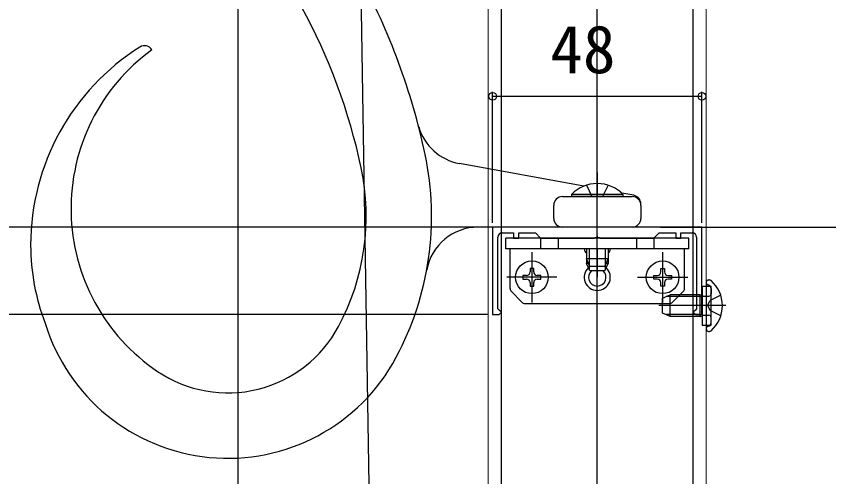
# Model space of a CAD drawing. Units: millimetres, scale not verified. Extents: x -875 to 875, y -1300 to 1293.
# Drawn here: x -731.3 to -544.9, y 124 to 229.6 of the extents above; entities that cross this region are included whole.
import ezdxf
from ezdxf.enums import TextEntityAlignment as Align

# ---------------------------------------------------------------- set-up
doc = ezdxf.new("R2010")
doc.units = ezdxf.units.MM
doc.header["$LTSCALE"] = 8
for name, color, linetype in [('0-3_YKK_11', 7, 'Continuous'), ('0-4_YKK_11E', 7, 'Continuous'), ('0-6_YKK_13', 4, 'Continuous'), ('0-8_YKK_D', 6, 'Continuous'), ('0-A_YSS_K', 3, 'Continuous')]:
    doc.layers.add(name, color=color, linetype=linetype)
doc.layers.add('0-5_YKK_12', color=2, linetype='Continuous', lineweight=18)
doc.styles.add('ＭＳ ゴシック', font='')
doc.styles.get('ＭＳ ゴシック').set_extended_font_data('MS Gothic')

msp = doc.modelspace()

# ---------------------------------------------------------------- linework, layer by layer
at = {"layer": '0-3_YKK_11'}
for points in [[(-574.023, 181.198), (-622.023, 181.198), (-622.023, 161.198), (-620.523, 161.198), (-620.023, 161.698), (-620.523, 162.198), (-620.823, 162.498), (-620.823, 178.898)], [(-575.223, 178.898), (-575.223, 162.498), (-575.523, 162.198), (-576.023, 161.698), (-575.523, 161.198), (-574.023, 161.198), (-574.023, 181.198)], [(-619.823, 179.898), (-617.223, 179.898), (-617.223, 178.698), (-616.023, 178.698), (-616.023, 179.898), (-612.223, 179.898), (-611.023, 178.698), (-598.694, 178.698), (-598.502, 178.841), (-597.544, 178.841), (-597.352, 178.698), (-585.023, 178.698), (-583.823, 179.898), (-580.023, 179.898), (-580.023, 178.698), (-578.823, 178.698), (-578.823, 179.898), (-576.223, 179.898)]]:
    msp.add_lwpolyline(points, dxfattribs=at)
for centre, start, end in [((-619.823, 178.898), 90.00001, 179.99999), ((-576.223, 178.898), 0.00001, 89.99999)]:
    msp.add_arc(centre, 1, start, end, dxfattribs=at)
at = {"layer": '0-4_YKK_11E'}
msp.add_lwpolyline([(-662.501, 868.399), (-643.023, -336.068), (-682.377, -332.789)], dxfattribs=at)
at = {"layer": '0-5_YKK_12'}
msp.add_line((-623.023, 516.198), (-623.023, 121.198), dxfattribs=at)
msp.add_lwpolyline([(-623.023, 121.198), (-573.023, 121.198), (-573.023, 516.198)], dxfattribs=at)
at = {"layer": '0-6_YKK_13'}
for p, q in [((-601.132, 190.588), (-629.624, 195.785)), ((-598.023, 193.698), (-598.023, 188.198)), ((-600.523, 190.809), (-599.25, 188.198)), ((-595.523, 190.809), (-596.797, 188.198)), ((-589.664, 188.497), (-592.424, 189)), ((-592.123, 188.707), (-592.123, 188.198)), ((-606.023, 188.198), (-590.023, 188.198)), ((-592.123, 188.198), (-603.923, 188.198)), ((-588.023, 186.198), (-588.023, 186.529)), ((-608.023, 183.198), (-608.023, 186.198)), ((-588.023, 186.198), (-588.023, 183.198)), ((-606.023, 181.198), (-625.348, 181.198)), ((-590.023, 181.198), (-606.023, 181.198)), ((-598.023, 179.198), (-598.023, 178.698)), ((-577.023, 178.698), (-619.023, 178.698)), ((-619.023, 176.198), (-619.023, 178.698)), ((-611.023, 178.698), (-611.023, 176.198)), ((-607.023, 178.698), (-607.023, 176.198)), ((-589.023, 178.698), (-589.023, 176.198)), ((-585.023, 178.698), (-585.023, 176.198)), ((-577.023, 176.198), (-577.023, 178.698)), ((-577.023, 176.198), (-619.023, 176.198)), ((-618.023, 167.112), (-618.023, 176.198)), ((-613.023, 175.448), (-613.023, 163.948)), ((-613.023, 175.448), (-613.023, 163.948)), ((-600.523, 176.198), (-600.523, 172.898)), ((-600.523, 176.198), (-600.523, 173.898)), ((-599.869, 176.198), (-599.869, 172.507)), ((-598.023, 176.198), (-598.023, 169.698)), ((-596.177, 176.198), (-596.177, 172.507)), ((-583.023, 175.448), (-583.023, 163.948)), ((-578.023, 167.112), (-578.023, 176.198)), ((-599.723, 172.198), (-600.523, 173.898)), ((-596.323, 172.198), (-595.523, 173.898)), ((-600.052, 172.898), (-600.523, 172.898)), ((-599.723, 171.198), (-600.523, 172.898)), ((-599.869, 172.507), (-599.869, 171.507)), ((-596.323, 172.198), (-599.723, 172.198)), ((-596.323, 171.198), (-595.523, 172.898)), ((-596.177, 172.507), (-596.177, 171.507)), ((-607.273, 169.698), (-618.773, 169.698)), ((-607.273, 169.698), (-618.773, 169.698)), ((-614.253, 170.108), (-615.073, 170.108)), ((-614.253, 170.108), (-615.073, 170.108)), ((-596.323, 171.198), (-599.723, 171.198)), ((-588.773, 169.698), (-577.273, 169.698)), ((-581.793, 170.108), (-580.973, 170.108)), ((-573.023, 168.449), (-573.023, 157.947)), ((-572.45, 167.89), (-572.694, 167.979)), ((-572.478, 169.098), (-572.28, 169.098)), ((-615.316, 163.991), (-617.73, 166.405)), ((-580.73, 163.991), (-578.316, 166.405)), ((-573.923, 167.698), (-571.923, 167.698)), ((-571.923, 158.698), (-571.923, 167.698)), ((-571.923, 167.138), (-571.923, 165.898)), ((-583.023, 164.898), (-581.323, 165.698)), ((-574.423, 165.265), (-582.243, 165.265)), ((-581.323, 160.698), (-581.323, 165.698)), ((-574.423, 165.698), (-581.323, 165.698)), ((-574.423, 160.698), (-574.423, 165.698)), ((-572.767, 163.198), (-572.158, 164.343)), ((-569.697, 165.57), (-572.158, 164.343)), ((-614.609, 163.698), (-581.437, 163.698)), ((-568.519, 163.198), (-583.936, 163.198)), ((-572.767, 163.198), (-572.158, 162.053)), ((-574.423, 161.131), (-582.243, 161.131)), ((-574.423, 160.698), (-581.323, 160.698)), ((-569.697, 160.826), (-572.158, 162.053)), ((-571.923, 159.258), (-571.923, 160.498)), ((-572.45, 158.506), (-572.694, 158.417)), ((-573.023, 157.947), (-573.023, 157.843)), ((-572.478, 157.298), (-572.28, 157.298))]:
    msp.add_line(p, q, dxfattribs=at)
for points in [[(-620.023, 102.404), (-620.023, 114.859), (-620.023, 498.198)], [(-576.023, 101.721), (-576.023, 111.193), (-576.023, 498.198)], [(-592.123, 188.707), (-603.923, 188.707), (-603.923, 188.198)], [(-595.523, 176.198), (-595.523, 173.898), (-600.523, 173.898)], [(-595.523, 176.198), (-595.523, 172.898), (-595.994, 172.898)], [(-612.613, 170.928), (-612.613, 171.748), (-613.433, 171.748), (-613.433, 170.928)], [(-612.613, 170.928), (-612.613, 171.748), (-613.433, 171.748), (-613.433, 170.928)], [(-583.433, 170.928), (-583.433, 171.748), (-582.613, 171.748), (-582.613, 170.928)], [(-615.073, 170.108), (-615.073, 169.288), (-614.253, 169.288)], [(-615.073, 170.108), (-615.073, 169.288), (-614.253, 169.288)], [(-611.793, 169.288), (-610.973, 169.288), (-610.973, 170.108), (-611.793, 170.108)], [(-611.793, 169.288), (-610.973, 169.288), (-610.973, 170.108), (-611.793, 170.108)], [(-584.253, 169.288), (-585.073, 169.288), (-585.073, 170.108), (-584.253, 170.108)], [(-580.973, 170.108), (-580.973, 169.288), (-581.793, 169.288)], [(-613.433, 168.468), (-613.433, 167.648), (-612.613, 167.648), (-612.613, 168.468)], [(-613.433, 168.468), (-613.433, 167.648), (-612.613, 167.648), (-612.613, 168.468)], [(-582.613, 168.468), (-582.613, 167.648), (-583.433, 167.648), (-583.433, 168.468)], [(-573.023, 168.553), (-573.023, 168.449), (-573.023, 168.098)], [(-573.923, 167.698), (-573.923, 158.698), (-571.923, 158.698)], [(-581.323, 160.698), (-583.023, 161.498), (-583.023, 164.898)], [(-574.423, 165.698), (-573.923, 165.529), (-573.537, 165.398)], [(-574.423, 165.265), (-573.923, 165.325), (-573.323, 165.398)], [(-573.537, 165.398), (-573.023, 165.398), (-572.423, 165.398)], [(-574.423, 161.131), (-573.923, 161.07), (-573.323, 160.998)], [(-574.423, 160.698), (-573.923, 160.867), (-573.537, 160.998)], [(-573.537, 160.998), (-573.023, 160.998), (-572.423, 160.998)]]:
    msp.add_lwpolyline(points, dxfattribs=at)
for centre in [(-613.023, 169.698), (-613.023, 169.698), (-583.023, 169.698)]:
    msp.add_circle(centre, 3.75, dxfattribs=at)
for centre, radius, start, end in [((-784.275, 166.892), 150, 11.92189, 28.71182), ((-784.275, 166.892), 135, 11.92189, 28.71182), ((-674.349, 177.088), 53.674, 122.21814, 180), ((-673.761, 185.441), 45, 125.97781, 236.0439), ((-701.899, 220.805), 2, 31.71148, 122.21814), ((-627.478, 207.592), 12, 196.42812, 259.66372), ((-704.618, 183.71), 68.587, 331.84711, 11.92189), ((-704.618, 183.71), 53.587, 331.84711, 11.92189), ((-598.023, 182.965), 8.232, 44.2189, 135.7811), ((-590.023, 186.529), 2, 0, 79.66372), ((-606.023, 186.198), 2, 90, 180), ((-590.023, 186.198), 2, 0, 90), ((-606.023, 183.198), 2, 180, 270), ((-590.023, 183.198), 2, 270, 0), ((-625.348, 169.198), 12, 90, 169.62557), ((-678.133, 177.088), 49.89, 180, 201.03929), ((-600.023, 176.198), 1, 180, 240), ((-596.023, 176.198), 1, 300, 0), ((-598.023, 169.698), 3, 132.65053, 47.34947), ((-614.253, 170.928), 0.82, 270, 0), ((-614.253, 170.928), 0.82, 270, 0), ((-611.793, 170.928), 0.82, 180, 270), ((-611.793, 170.928), 0.82, 180, 270), ((-598.023, 169.698), 2, 131.41923, 48.58077), ((-584.253, 170.928), 0.82, 270, 0), ((-581.793, 170.928), 0.82, 180, 270), ((-614.253, 168.468), 0.82, 0, 90), ((-614.253, 168.468), 0.82, 0, 90), ((-611.793, 168.468), 0.82, 90, 180), ((-611.793, 168.468), 0.82, 90, 180), ((-584.253, 168.468), 0.82, 0, 90), ((-581.793, 168.468), 0.82, 90, 180), ((-572.478, 168.553), 0.545, 90, 180), ((-572.523, 168.449), 0.5, 180, 250), ((-572.723, 167.138), 0.8, 0, 70), ((-572.28, 168.548), 0.55, 48.43917, 90), ((-577.023, 163.198), 7.7, 311.56083, 48.43917), ((-617.023, 167.112), 1, 180, 225), ((-579.023, 167.112), 1, 315, 0), ((-572.423, 165.898), 0.5, 270, 0), ((-614.609, 164.698), 1, 225, 270), ((-581.437, 164.698), 1, 270, 315), ((-572.423, 160.498), 0.5, 0, 90), ((-682.792, 172.03), 43.832, 197.05158, 331.84711), ((-572.723, 159.258), 0.8, 290, 0), ((-682.792, 172.03), 28.832, 236.0439, 331.84711), ((-572.523, 157.947), 0.5, 110, 180), ((-572.478, 157.843), 0.545, 180, 270), ((-572.28, 157.848), 0.55, 270, 311.56083)]:
    msp.add_arc(centre, radius, start, end, dxfattribs=at)
at = {"layer": '0-8_YKK_D'}
for p, q in [((-622.023, 182.199), (-622.023, 212.199)), ((-622.023, 211.199), (-574.023, 211.199)), ((-574.023, 182.199), (-574.023, 212.199)), ((-623.023, 181.199), (-789.023, 181.199)), ((-583.523, 181.199), (-467.023, 181.199)), ((-573.523, 181.199), (-437.023, 181.199)), ((-573.523, 181.199), (-467.023, 181.199)), ((-573.523, 181.199), (-437.023, 181.199)), ((-623.023, 161.199), (-789.023, 161.199)), ((-623.023, 161.199), (-789.023, 161.199))]:
    msp.add_line(p, q, dxfattribs=at)
for centre in [(-622.023, 211.199), (-574.023, 211.199)]:
    msp.add_circle(centre, 0.875, dxfattribs=at)
at = {"layer": '0-A_YSS_K'}
for p, q in [((-680.523, 516.198), (-680.523, 120.961)), ((-598.023, 1.198), (-598.023, 516.198))]:
    msp.add_line(p, q, dxfattribs=at)

# ---------------------------------------------------------------- texts
at = {"layer": '0-8_YKK_D', "style": 'ＭＳ ゴシック'}
msp.add_text('48', height=11, dxfattribs=at).set_placement((-608.804, 213.199), align=Align.BOTTOM_LEFT)

doc.saveas('drawing.dxf')
